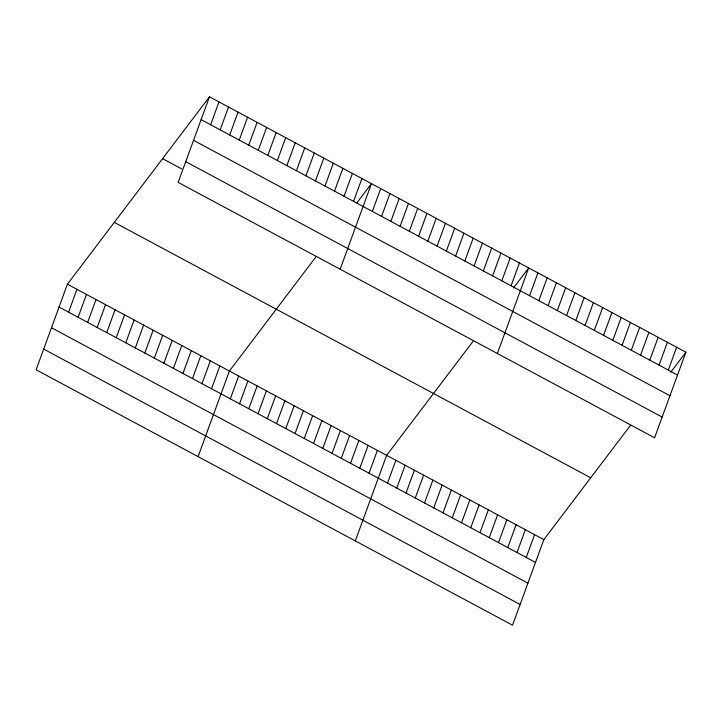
<?xml version="1.0" encoding="UTF-8"?>
<svg xmlns="http://www.w3.org/2000/svg" width="722" height="722" viewBox="0 0 722 722"><rect width="100%" height="100%" fill="white"/><g stroke="black" fill="none" stroke-linecap="round" stroke-linejoin="round"><path stroke-width="1.08" d="M209.47 96.811L178.154 182.386L654.583 437.776L685.9 352.21L209.47 96.811L67.417 284.224L36.1 369.79L512.53 625.189L543.846 539.614L630.243 425.637M68.59 312.157L76.947 289.332M78.12 317.265L86.469 294.441M87.651 322.373L95.999 299.549M97.181 327.481L105.529 304.657M106.703 332.589L115.06 309.765M116.233 337.697L124.59 314.873M125.763 342.806L134.111 319.981M210.643 124.744L218.992 101.919M135.294 347.914L143.642 325.09M220.174 129.852L228.522 107.027M144.824 353.022L153.172 330.198M229.704 134.96L238.052 112.136M154.346 358.13L162.703 335.306M239.226 140.068L247.583 117.244M163.876 363.238L172.233 340.414M248.756 145.176L257.113 122.352M173.406 368.346L181.754 345.513M258.286 150.284L266.644 127.46M182.937 373.445L191.285 350.621M267.817 155.392L276.165 132.568M192.467 378.554L200.815 355.729M277.347 160.501L285.695 137.676M201.989 383.662L210.346 360.838M286.869 165.609L295.226 142.785M211.519 388.77L219.876 365.946M296.399 170.717L304.756 147.893M198.09 456.629L229.397 371.054L315.794 257.077M305.929 175.825L314.287 153.001M230.3 398.842L238.648 376.018M315.46 180.933L323.808 158.109M239.551 403.797L247.899 380.972M324.99 186.041L333.338 163.217M248.792 408.751L257.149 385.927M334.512 191.15L342.869 168.325M258.043 413.715L266.4 390.891M344.042 196.258L352.399 173.433M267.293 418.67L275.642 395.846M353.572 201.366L361.93 178.542M276.544 423.624L284.892 400.8M340.143 269.216L371.451 183.641L356.839 202.918M285.786 428.588L294.143 405.764M372.353 211.429L380.702 188.604M295.036 433.543L303.393 410.719M381.595 216.383L389.952 193.559M304.287 438.498L312.635 415.673M390.846 221.338L399.203 198.514M313.538 443.461L321.886 420.637M400.096 226.302L408.444 203.478M322.779 448.416L331.136 425.592M409.347 231.257L417.695 208.432M332.03 453.371L340.387 430.547M418.589 236.211L426.946 213.387M341.28 458.335L349.628 435.51M427.839 241.175L436.196 218.351M350.531 463.289L358.879 440.465M437.09 246.13L445.438 223.306M359.773 468.244L368.13 445.42M446.34 251.085L454.689 228.26M369.023 473.208L377.38 450.384M455.582 256.048L463.939 233.224M355.314 540.904L386.622 455.338L473.018 341.353M464.833 261.003L473.19 238.179M387.524 483.117L395.873 460.293M474.083 265.958L482.431 243.133M396.766 488.081L405.123 465.257M483.334 270.921L491.682 248.097M406.017 493.036L414.374 470.212M492.575 275.876L500.933 253.052M415.267 497.99L423.615 475.166M501.826 280.831L510.183 258.007M424.518 502.945L432.866 480.121M511.077 285.795L519.425 262.97M433.76 507.909L442.117 485.085M497.359 353.5L528.675 267.925L513.459 288.006M443.01 512.864L451.367 490.039M529.569 295.704L537.926 272.88M452.261 517.818L460.609 494.994M538.82 300.668L547.177 277.844M461.511 522.782L469.86 499.958M548.07 305.623L556.418 282.798M470.753 527.737L479.11 504.913M557.321 310.577L565.669 287.753M480.004 532.692L488.361 509.867M566.562 315.541L574.92 292.717M489.254 537.655L497.602 514.831M575.813 320.496L584.17 297.672M498.505 542.61L506.853 519.786M585.064 325.451L593.412 302.626M507.747 547.565L516.104 524.741M594.314 330.414L602.662 307.59M516.997 552.529L525.354 529.704M603.556 335.369L611.913 312.545M526.248 557.483L534.596 534.659M612.807 340.324L621.164 317.5M622.057 345.287L630.405 322.463M631.308 350.242L639.656 327.418M640.549 355.197L648.907 332.373M649.8 360.161L658.157 337.336M659.051 365.115L667.399 342.291M668.301 370.07L676.649 347.246M670.684 372.281L685.9 352.21M201.113 119.635L677.552 375.034M193.541 140.339L669.971 395.737M185.734 161.674L662.164 417.072M162.594 158.66L181.646 168.876M114.293 222.376L590.722 477.774M67.417 284.224L543.846 539.614M59.06 307.049L535.498 562.438M51.488 327.752L527.917 583.15M43.681 349.087L520.111 604.485"/></g></svg>
